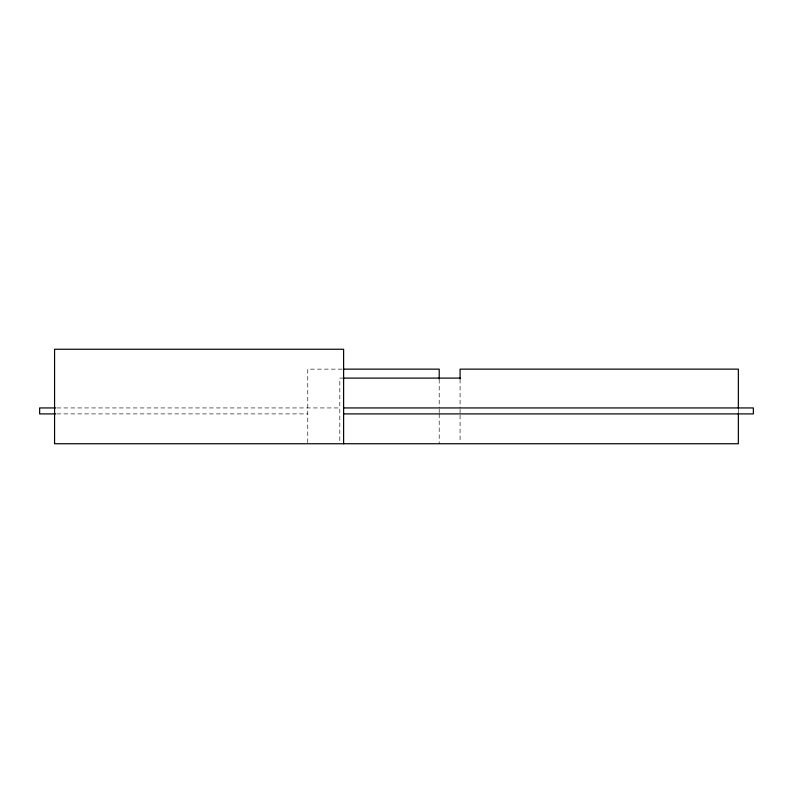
<?xml version="1.0" encoding="UTF-8"?>
<svg xmlns="http://www.w3.org/2000/svg" width="793" height="793" viewBox="0 0 793 793"><rect width="100%" height="100%" fill="white"/><g stroke="black" fill="none" stroke-linecap="round" stroke-linejoin="round"><path stroke-width="0.59" stroke-dasharray="3.96 2.97" d="M342.16 369.141L307.763 369.141L307.763 443.743M343.607 378.102L339.82 378.102L339.82 442.553M56.947 407.939L339.82 407.939M56.947 413.906L307.763 413.906M738.352 409.129L738.352 412.717M460.079 379.292L460.079 407.939M460.079 409.129L460.079 413.906M460.079 415.096L460.079 442.553M439.203 379.292L439.203 407.939M439.203 409.129L439.203 412.717M439.203 413.906L439.203 443.743"/><path stroke-width="1.19" d="M343.389 369.141L439.203 369.141L439.203 378.846M343.508 378.102L460.079 378.102M55.708 407.939L39.65 407.939L39.65 413.906L55.708 413.906M343.607 407.939L753.35 407.939L753.35 413.906L343.607 413.906M738.352 408.286L738.352 369.141L460.079 369.141L460.079 378.846M738.352 413.173L738.352 443.743L54.568 443.743L54.568 349.257L343.607 349.257L343.607 443.743"/></g></svg>
